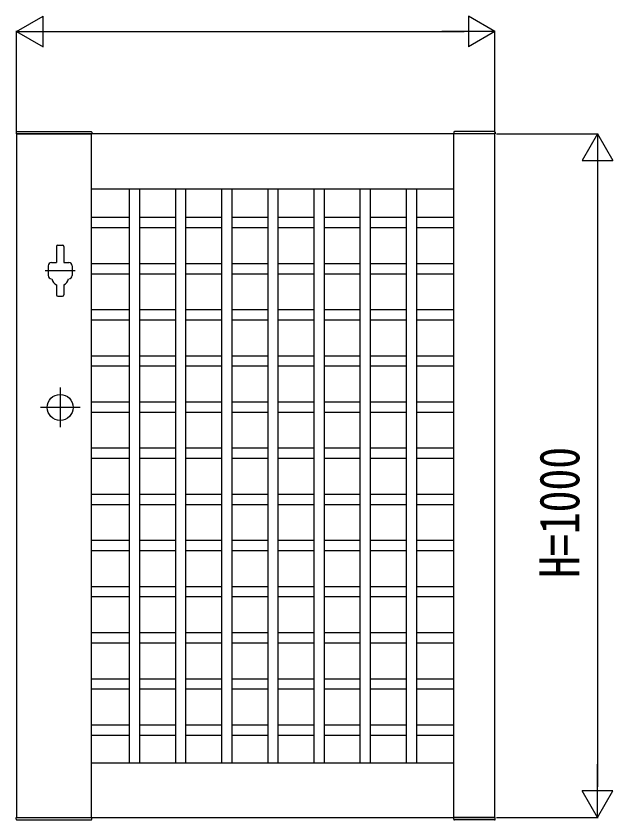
# Model space of a CAD drawing. Units: millimetres, scale not verified. Extents: x -8410 to 8410, y -5940 to 5940.
# Drawn here: x -710 to 163, y -1254 to -78 of the extents above; entities that cross this region are included whole.
import ezdxf
from ezdxf.enums import TextEntityAlignment as Align

# ---------------------------------------------------------------- set-up
doc = ezdxf.new("R2010")
doc.units = ezdxf.units.MM
doc.header["$LTSCALE"] = 30
for name, color, linetype in [('0-2_YKK_11', 7, 'Continuous'), ('0-3_YKK_11E', 7, 'Continuous'), ('0-4_YKK_A1', 4, 'Continuous'), ('0-5_YKK_D', 6, 'Continuous')]:
    doc.layers.add(name, color=color, linetype=linetype)
doc.styles.add('ＭＳ ゴシック', font='')
doc.styles.get('ＭＳ ゴシック').set_extended_font_data('MS Gothic')

msp = doc.modelspace()

# ---------------------------------------------------------------- linework, layer by layer
at = {"layer": '0-2_YKK_11'}
for p, q in [((-599.96, -1250), (-599.96, -250)), ((-69.96, -1250), (-69.96, -250)), ((-599.96, -330), (-69.96, -330)), ((-599.96, -1170), (-69.96, -1170))]:
    msp.add_line(p, q, dxfattribs=at)
msp.add_lwpolyline([(-709.96, -250), (-709.96, -1250), (-9.96, -1250), (-9.96, -250)], close=True, dxfattribs=at)
at = {"layer": '0-3_YKK_11E'}
for p, q in [((-544.96, -330), (-544.96, -1170)), ((-529.96, -330), (-529.96, -1170)), ((-477.46, -330), (-477.46, -1170)), ((-462.46, -330), (-462.46, -1170)), ((-409.96, -330), (-409.96, -1170)), ((-394.96, -330), (-394.96, -1170)), ((-342.46, -330), (-342.46, -1170)), ((-327.46, -330), (-327.46, -1170)), ((-274.96, -330), (-274.96, -1170)), ((-259.96, -330), (-259.96, -1170)), ((-207.46, -330), (-207.46, -1170)), ((-192.46, -330), (-192.46, -1170)), ((-139.96, -330), (-139.96, -1170)), ((-124.96, -330), (-124.96, -1170)), ((-599.96, -371.85), (-544.96, -371.85)), ((-529.96, -371.85), (-477.46, -371.85)), ((-462.46, -371.85), (-409.96, -371.85)), ((-394.96, -371.85), (-342.46, -371.85)), ((-327.46, -371.85), (-274.96, -371.85)), ((-259.96, -371.85), (-207.46, -371.85)), ((-192.46, -371.85), (-139.96, -371.85)), ((-124.96, -371.85), (-69.96, -371.85)), ((-599.96, -386.85), (-544.96, -386.85)), ((-529.96, -386.85), (-477.46, -386.85)), ((-462.46, -386.85), (-409.96, -386.85)), ((-394.96, -386.85), (-342.46, -386.85)), ((-327.46, -386.85), (-274.96, -386.85)), ((-259.96, -386.85), (-207.46, -386.85)), ((-192.46, -386.85), (-139.96, -386.85)), ((-124.96, -386.85), (-69.96, -386.85)), ((-599.96, -439.35), (-544.96, -439.35)), ((-529.96, -439.35), (-477.46, -439.35)), ((-462.46, -439.35), (-409.96, -439.35)), ((-394.96, -439.35), (-342.46, -439.35)), ((-327.46, -439.35), (-274.96, -439.35)), ((-259.96, -439.35), (-207.46, -439.35)), ((-192.46, -439.35), (-139.96, -439.35)), ((-124.96, -439.35), (-69.96, -439.35)), ((-599.96, -454.35), (-544.96, -454.35)), ((-529.96, -454.35), (-477.46, -454.35)), ((-462.46, -454.35), (-409.96, -454.35)), ((-394.96, -454.35), (-342.46, -454.35)), ((-327.46, -454.35), (-274.96, -454.35)), ((-259.96, -454.35), (-207.46, -454.35)), ((-192.46, -454.35), (-139.96, -454.35)), ((-124.96, -454.35), (-69.96, -454.35)), ((-599.96, -506.85), (-544.96, -506.85)), ((-529.96, -506.85), (-477.46, -506.85)), ((-462.46, -506.85), (-409.96, -506.85)), ((-394.96, -506.85), (-342.46, -506.85)), ((-327.46, -506.85), (-274.96, -506.85)), ((-259.96, -506.85), (-207.46, -506.85)), ((-192.46, -506.85), (-139.96, -506.85)), ((-124.96, -506.85), (-69.96, -506.85)), ((-599.96, -521.85), (-544.96, -521.85)), ((-529.96, -521.85), (-477.46, -521.85)), ((-462.46, -521.85), (-409.96, -521.85)), ((-394.96, -521.85), (-342.46, -521.85)), ((-327.46, -521.85), (-274.96, -521.85)), ((-259.96, -521.85), (-207.46, -521.85)), ((-192.46, -521.85), (-139.96, -521.85)), ((-124.96, -521.85), (-69.96, -521.85)), ((-599.96, -574.35), (-544.96, -574.35)), ((-529.96, -574.35), (-477.46, -574.35)), ((-462.46, -574.35), (-409.96, -574.35)), ((-394.96, -574.35), (-342.46, -574.35)), ((-327.46, -574.35), (-274.96, -574.35)), ((-259.96, -574.35), (-207.46, -574.35)), ((-192.46, -574.35), (-139.96, -574.35)), ((-124.96, -574.35), (-69.96, -574.35)), ((-599.96, -589.35), (-544.96, -589.35)), ((-529.96, -589.35), (-477.46, -589.35)), ((-462.46, -589.35), (-409.96, -589.35)), ((-394.96, -589.35), (-342.46, -589.35)), ((-327.46, -589.35), (-274.96, -589.35)), ((-259.96, -589.35), (-207.46, -589.35)), ((-192.46, -589.35), (-139.96, -589.35)), ((-124.96, -589.35), (-69.96, -589.35)), ((-599.96, -641.85), (-544.96, -641.85)), ((-529.96, -641.85), (-477.46, -641.85)), ((-462.46, -641.85), (-409.96, -641.85)), ((-394.96, -641.85), (-342.46, -641.85)), ((-327.46, -641.85), (-274.96, -641.85)), ((-259.96, -641.85), (-207.46, -641.85)), ((-192.46, -641.85), (-139.96, -641.85)), ((-124.96, -641.85), (-69.96, -641.85)), ((-599.96, -656.85), (-544.96, -656.85)), ((-529.96, -656.85), (-477.46, -656.85)), ((-462.46, -656.85), (-409.96, -656.85)), ((-394.96, -656.85), (-342.46, -656.85)), ((-327.46, -656.85), (-274.96, -656.85)), ((-259.96, -656.85), (-207.46, -656.85)), ((-192.46, -656.85), (-139.96, -656.85)), ((-124.96, -656.85), (-69.96, -656.85)), ((-599.96, -709.35), (-544.96, -709.35)), ((-529.96, -709.35), (-477.46, -709.35)), ((-462.46, -709.35), (-409.96, -709.35)), ((-394.96, -709.35), (-342.46, -709.35)), ((-327.46, -709.35), (-274.96, -709.35)), ((-259.96, -709.35), (-207.46, -709.35)), ((-192.46, -709.35), (-139.96, -709.35)), ((-124.96, -709.35), (-69.96, -709.35)), ((-599.96, -724.35), (-544.96, -724.35)), ((-529.96, -724.35), (-477.46, -724.35)), ((-462.46, -724.35), (-409.96, -724.35)), ((-394.96, -724.35), (-342.46, -724.35)), ((-327.46, -724.35), (-274.96, -724.35)), ((-259.96, -724.35), (-207.46, -724.35)), ((-192.46, -724.35), (-139.96, -724.35)), ((-124.96, -724.35), (-69.96, -724.35)), ((-599.96, -776.85), (-544.96, -776.85)), ((-529.96, -776.85), (-477.46, -776.85)), ((-462.46, -776.85), (-409.96, -776.85)), ((-394.96, -776.85), (-342.46, -776.85)), ((-327.46, -776.85), (-274.96, -776.85)), ((-259.96, -776.85), (-207.46, -776.85)), ((-192.46, -776.85), (-139.96, -776.85)), ((-124.96, -776.85), (-69.96, -776.85)), ((-599.96, -791.85), (-544.96, -791.85)), ((-529.96, -791.85), (-477.46, -791.85)), ((-462.46, -791.85), (-409.96, -791.85)), ((-394.96, -791.85), (-342.46, -791.85)), ((-327.46, -791.85), (-274.96, -791.85)), ((-259.96, -791.85), (-207.46, -791.85)), ((-192.46, -791.85), (-139.96, -791.85)), ((-124.96, -791.85), (-69.96, -791.85)), ((-599.96, -844.35), (-544.96, -844.35)), ((-529.96, -844.35), (-477.46, -844.35)), ((-462.46, -844.35), (-409.96, -844.35)), ((-394.96, -844.35), (-342.46, -844.35)), ((-327.46, -844.35), (-274.96, -844.35)), ((-259.96, -844.35), (-207.46, -844.35)), ((-192.46, -844.35), (-139.96, -844.35)), ((-124.96, -844.35), (-69.96, -844.35)), ((-599.96, -859.35), (-544.96, -859.35)), ((-529.96, -859.35), (-477.46, -859.35)), ((-462.46, -859.35), (-409.96, -859.35)), ((-394.96, -859.35), (-342.46, -859.35)), ((-327.46, -859.35), (-274.96, -859.35)), ((-259.96, -859.35), (-207.46, -859.35)), ((-192.46, -859.35), (-139.96, -859.35)), ((-124.96, -859.35), (-69.96, -859.35)), ((-599.96, -911.85), (-544.96, -911.85)), ((-529.96, -911.85), (-477.46, -911.85)), ((-462.46, -911.85), (-409.96, -911.85)), ((-394.96, -911.85), (-342.46, -911.85)), ((-327.46, -911.85), (-274.96, -911.85)), ((-259.96, -911.85), (-207.46, -911.85)), ((-192.46, -911.85), (-139.96, -911.85)), ((-124.96, -911.85), (-69.96, -911.85)), ((-599.96, -926.85), (-544.96, -926.85)), ((-529.96, -926.85), (-477.46, -926.85)), ((-462.46, -926.85), (-409.96, -926.85)), ((-394.96, -926.85), (-342.46, -926.85)), ((-327.46, -926.85), (-274.96, -926.85)), ((-259.96, -926.85), (-207.46, -926.85)), ((-192.46, -926.85), (-139.96, -926.85)), ((-124.96, -926.85), (-69.96, -926.85)), ((-599.96, -979.35), (-544.96, -979.35)), ((-529.96, -979.35), (-477.46, -979.35)), ((-462.46, -979.35), (-409.96, -979.35)), ((-394.96, -979.35), (-342.46, -979.35)), ((-327.46, -979.35), (-274.96, -979.35)), ((-259.96, -979.35), (-207.46, -979.35)), ((-192.46, -979.35), (-139.96, -979.35)), ((-124.96, -979.35), (-69.96, -979.35)), ((-599.96, -994.35), (-544.96, -994.35)), ((-529.96, -994.35), (-477.46, -994.35)), ((-462.46, -994.35), (-409.96, -994.35)), ((-394.96, -994.35), (-342.46, -994.35)), ((-327.46, -994.35), (-274.96, -994.35)), ((-259.96, -994.35), (-207.46, -994.35)), ((-192.46, -994.35), (-139.96, -994.35)), ((-124.96, -994.35), (-69.96, -994.35)), ((-599.96, -1046.85), (-544.96, -1046.85)), ((-529.96, -1046.85), (-477.46, -1046.85)), ((-462.46, -1046.85), (-409.96, -1046.85)), ((-394.96, -1046.85), (-342.46, -1046.85)), ((-327.46, -1046.85), (-274.96, -1046.85)), ((-259.96, -1046.85), (-207.46, -1046.85)), ((-192.46, -1046.85), (-139.96, -1046.85)), ((-124.96, -1046.85), (-69.96, -1046.85)), ((-599.96, -1061.85), (-544.96, -1061.85)), ((-529.96, -1061.85), (-477.46, -1061.85)), ((-462.46, -1061.85), (-409.96, -1061.85)), ((-394.96, -1061.85), (-342.46, -1061.85)), ((-327.46, -1061.85), (-274.96, -1061.85)), ((-259.96, -1061.85), (-207.46, -1061.85)), ((-192.46, -1061.85), (-139.96, -1061.85)), ((-124.96, -1061.85), (-69.96, -1061.85)), ((-599.96, -1114.35), (-544.96, -1114.35)), ((-529.96, -1114.35), (-477.46, -1114.35)), ((-462.46, -1114.35), (-409.96, -1114.35)), ((-394.96, -1114.35), (-342.46, -1114.35)), ((-327.46, -1114.35), (-274.96, -1114.35)), ((-259.96, -1114.35), (-207.46, -1114.35)), ((-192.46, -1114.35), (-139.96, -1114.35)), ((-124.96, -1114.35), (-69.96, -1114.35)), ((-599.96, -1129.35), (-544.96, -1129.35)), ((-529.96, -1129.35), (-477.46, -1129.35)), ((-462.46, -1129.35), (-409.96, -1129.35)), ((-394.96, -1129.35), (-342.46, -1129.35)), ((-327.46, -1129.35), (-274.96, -1129.35)), ((-259.96, -1129.35), (-207.46, -1129.35)), ((-192.46, -1129.35), (-139.96, -1129.35)), ((-124.96, -1129.35), (-69.96, -1129.35))]:
    msp.add_line(p, q, dxfattribs=at)
at = {"layer": '0-4_YKK_A1'}
for p, q in [((-709.33, -246.5), (-600.59, -246.5)), ((-10.59, -246.5), (-69.33, -246.5)), ((-710.33, -247.45), (-710.46, -250)), ((-710.46, -250), (-599.46, -250)), ((-599.59, -247.45), (-599.46, -250)), ((-70.33, -247.45), (-70.46, -250)), ((-9.46, -250), (-70.46, -250)), ((-9.59, -247.45), (-9.46, -250)), ((-651.21, -414.5), (-651.21, -438)), ((-649.21, -412.5), (-642.71, -412.5)), ((-640.71, -414.5), (-640.71, -438)), ((-663.46, -443), (-663.46, -457)), ((-658.46, -438), (-651.21, -438)), ((-640.71, -438), (-633.46, -438)), ((-628.46, -443), (-628.46, -457)), ((-623.96, -450), (-667.96, -450)), ((-651.21, -470.84), (-651.21, -485.5)), ((-640.71, -470.84), (-640.71, -485.5)), ((-649.21, -487.5), (-642.71, -487.5)), ((-645.96, -621), (-645.96, -679)), ((-616.96, -650), (-674.96, -650)), ((-710.46, -1250), (-599.46, -1250)), ((-710.33, -1252.55), (-710.46, -1250)), ((-709.33, -1253.5), (-600.59, -1253.5)), ((-599.59, -1252.55), (-599.46, -1250)), ((-9.46, -1250), (-70.46, -1250)), ((-70.33, -1252.55), (-70.46, -1250)), ((-10.59, -1253.5), (-69.33, -1253.5)), ((-9.59, -1252.55), (-9.46, -1250))]:
    msp.add_line(p, q, dxfattribs=at)
msp.add_circle((-645.96, -650), 19, dxfattribs=at)
for centre, radius, start, end in [((-709.33, -247.5), 1, 90, 177), ((-600.59, -247.5), 1, 3, 90), ((-69.33, -247.5), 1, 90, 177), ((-10.59, -247.5), 1, 3, 90), ((-649.21, -414.5), 2, 90, 180), ((-642.71, -414.5), 2, 0, 90), ((-658.46, -443), 5, 90, 180), ((-633.46, -443), 5, 0, 90), ((-658.46, -457), 5, 180, 270), ((-633.46, -457), 5, 270, 0), ((-645.96, -459.56), 12.5, 191.55262, 245.16541), ((-645.96, -459.5), 12.5, 294.83459, 348.44738), ((-645.96, -459.56), 12.5, 294.83459, 348.44738), ((-649.21, -485.5), 2, 180, 270), ((-642.71, -485.5), 2, 270, 0), ((-709.33, -1252.5), 1, 183, 270), ((-600.59, -1252.5), 1, 270, 357), ((-69.33, -1252.5), 1, 183, 270), ((-10.59, -1252.5), 1, 270, 357)]:
    msp.add_arc(centre, radius, start, end, dxfattribs=at)
at = {"layer": '0-5_YKK_D'}
for p, q in [((-709.96, -100), (-670.99, -77.5)), ((-670.99, -122.5), (-670.99, -77.5)), ((-9.96, -100), (-48.93, -77.5)), ((-48.93, -77.5), (-48.93, -122.5)), ((-709.96, -248), (-709.96, -99)), ((-709.96, -100), (-670.99, -122.5)), ((-709.96, -100), (-632.02, -100)), ((-664.96, -100), (-54.96, -100)), ((-9.96, -100), (-87.9, -100)), ((-9.96, -100), (-48.93, -122.5)), ((-9.96, -248), (-9.96, -99)), ((-7.96, -250), (141.04, -250)), ((140.04, -250), (117.54, -288.97)), ((140.04, -250), (162.54, -288.97)), ((140.04, -250), (140.04, -327.94)), ((117.54, -288.97), (162.54, -288.97)), ((140.04, -295), (140.04, -1205)), ((140.04, -1250), (140.04, -1172.06)), ((140.04, -1250), (117.54, -1211.03)), ((162.54, -1211.03), (117.54, -1211.03)), ((140.04, -1250), (162.54, -1211.03)), ((-7.96, -1250), (141.04, -1250))]:
    msp.add_line(p, q, dxfattribs=at)

# ---------------------------------------------------------------- texts
at = {"layer": '0-5_YKK_D', "style": 'ＭＳ ゴシック', "width": 0.8}
msp.add_text('H=1000', height=58.65, rotation=90, dxfattribs=at).set_placement((131.04, -899.33), align=Align.BOTTOM_LEFT)

doc.saveas('drawing.dxf')
